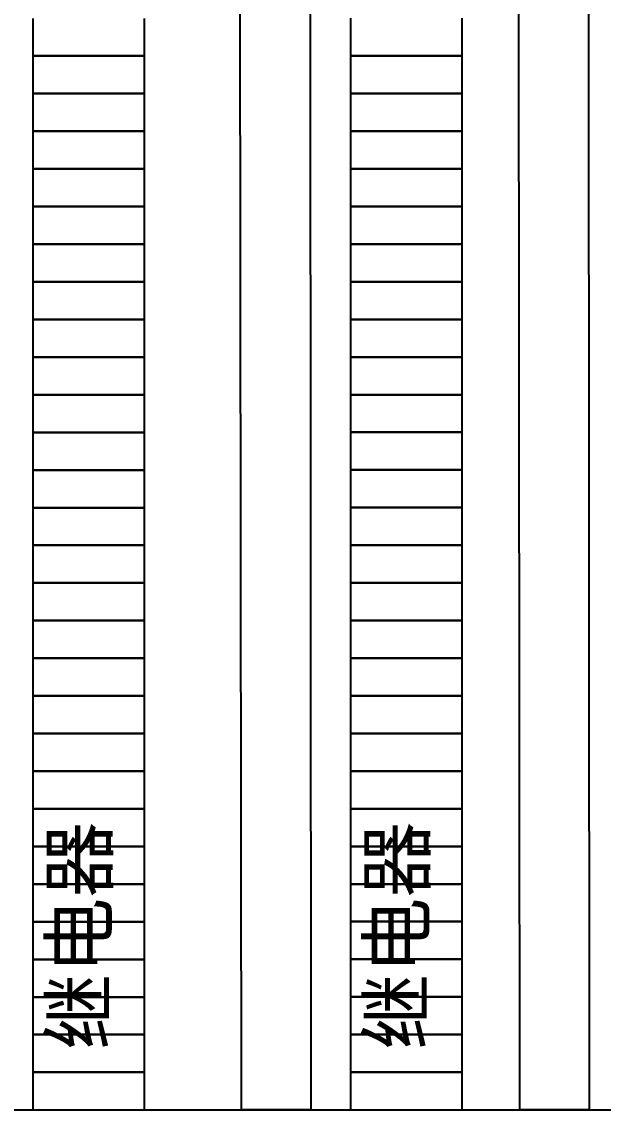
# Model space of a CAD drawing. Header units: inches. Extents: x -128 to 31549, y -2321 to 19035.
# Drawn here: x 2360 to 3027, y -1376 to -127 of the extents above; entities that cross this region are included whole.
import ezdxf

# ---------------------------------------------------------------- set-up
doc = ezdxf.new("R2010")
doc.units = ezdxf.units.IN
doc.header["$MEASUREMENT"] = 0
doc.styles.add('样式 1', font='')
doc.styles.get('样式 1').set_extended_font_data('NSimSun')

# ---------------------------------------------------------------- blocks, each defined once
blk = doc.blocks.new('ADF')
at = {"color": 3}
for p, q in [((3590.19, -125), (4530.12, -124.12)), ((3590.2, -174.74), (3590.2, -125)), ((4530.12, -174.12), (3590.2, -174.74))]:
    blk.add_line(p, q, dxfattribs=at)
blk = doc.blocks.new('11')
at = {"color": 3}
blk.add_line((3590.04, 375.67), (3590.52, -1324.33), dxfattribs=at)
at = {"color": 0}
for p, q in [((3590.25, -375.12), (3590.25, -455.12)), ((3617.25, -375.12), (3590.25, -375.12)), ((3617.25, -455.12), (3617.25, -375.12)), ((3617.25, -375.12), (3617.25, -455.12)), ((3644.25, -375.12), (3617.25, -375.12)), ((3644.25, -455.12), (3644.25, -375.12)), ((3644.25, -375.12), (3644.25, -455.12)), ((3671.25, -375.12), (3644.25, -375.12)), ((3671.25, -455.12), (3671.25, -375.12)), ((3671.25, -375.12), (3671.25, -455.12)), ((3698.25, -375.12), (3671.25, -375.12)), ((3698.25, -455.12), (3698.25, -375.12)), ((3698.25, -375.12), (3698.25, -455.12)), ((3725.25, -375.12), (3698.25, -375.12)), ((3725.25, -455.12), (3725.25, -375.12)), ((3725.25, -375.12), (3725.25, -455.12)), ((3752.25, -375.12), (3725.25, -375.12)), ((3752.25, -455.12), (3752.25, -375.12)), ((3752.25, -375.12), (3752.25, -455.12)), ((3779.25, -375.12), (3752.25, -375.12)), ((3779.25, -455.12), (3779.25, -375.12)), ((3779.25, -375.12), (3779.25, -455.12)), ((3806.25, -375.12), (3779.25, -375.12)), ((3806.25, -455.12), (3806.25, -375.12)), ((3806.25, -375.12), (3806.25, -455.12)), ((3833.25, -375.12), (3806.25, -375.12)), ((3833.25, -455.12), (3833.25, -375.12)), ((3833.25, -375.12), (3833.25, -455.12)), ((3860.25, -375.12), (3833.25, -375.12)), ((3860.25, -455.12), (3860.25, -375.12)), ((3860.25, -375.12), (3860.25, -455.12)), ((3887.25, -375.12), (3860.25, -375.12)), ((3887.25, -455.12), (3887.25, -375.12)), ((3887.25, -375.12), (3887.25, -455.12)), ((3914.25, -375.12), (3887.25, -375.12)), ((3914.25, -455.12), (3914.25, -375.12)), ((3914.25, -375.12), (3914.25, -455.12)), ((3941.25, -375.12), (3914.25, -375.12)), ((3941.25, -455.12), (3941.25, -375.12)), ((3941.25, -375.12), (3941.25, -455.12)), ((3968.25, -375.12), (3941.25, -375.12)), ((3968.25, -455.12), (3968.25, -375.12)), ((3968.25, -375.12), (3968.25, -455.12)), ((3995.25, -375.12), (3968.25, -375.12)), ((3995.25, -455.12), (3995.25, -375.12)), ((3995.25, -375.12), (3995.25, -455.12)), ((4022.25, -375.12), (3995.25, -375.12)), ((4022.25, -455.12), (4022.25, -375.12)), ((4022.25, -375.12), (4022.25, -455.12)), ((4049.25, -375.12), (4022.25, -375.12)), ((4049.25, -455.12), (4049.25, -375.12)), ((4049.25, -375.12), (4049.25, -455.12)), ((4076.25, -375.12), (4049.25, -375.12)), ((4076.25, -455.12), (4076.25, -375.12)), ((4076.25, -375.12), (4076.25, -455.12)), ((4103.25, -375.12), (4076.25, -375.12)), ((4103.25, -455.12), (4103.25, -375.12)), ((4103.25, -375.12), (4103.25, -455.12)), ((4130.25, -375.12), (4103.25, -375.12)), ((4130.25, -455.12), (4130.25, -375.12)), ((4130.25, -375.12), (4130.25, -455.12)), ((4157.25, -375.12), (4130.25, -375.12)), ((4157.25, -455.12), (4157.25, -375.12)), ((4157.25, -375.12), (4157.25, -455.12)), ((4184.25, -375.12), (4157.25, -375.12)), ((4184.25, -455.12), (4184.25, -375.12)), ((4184.25, -375.12), (4184.25, -455.12)), ((4211.25, -375.12), (4184.25, -375.12)), ((4211.25, -455.12), (4211.25, -375.12)), ((4211.25, -375.12), (4211.25, -455.12)), ((4238.25, -375.12), (4211.25, -375.12)), ((4238.25, -455.12), (4238.25, -375.12)), ((4238.25, -375.12), (4238.25, -455.12)), ((4265.25, -375.12), (4238.25, -375.12)), ((4265.25, -455.12), (4265.25, -375.12)), ((4265.25, -375.12), (4265.25, -455.12)), ((4292.25, -375.12), (4265.25, -375.12)), ((4292.25, -455.12), (4292.25, -375.12)), ((4292.25, -375.12), (4292.25, -455.12)), ((4319.25, -375.12), (4292.25, -375.12)), ((4319.25, -455.12), (4319.25, -375.12)), ((4319.25, -375.12), (4319.25, -455.12)), ((4346.25, -375.12), (4319.25, -375.12)), ((4346.25, -455.12), (4346.25, -375.12)), ((4346.25, -375.12), (4346.25, -455.12)), ((4373.25, -375.12), (4346.25, -375.12)), ((3590.25, -455.12), (3617.25, -455.12)), ((3617.25, -455.12), (3644.25, -455.12)), ((3644.25, -455.12), (3671.25, -455.12)), ((3671.25, -455.12), (3698.25, -455.12)), ((3698.25, -455.12), (3725.25, -455.12)), ((3725.25, -455.12), (3752.25, -455.12)), ((3752.25, -455.12), (3779.25, -455.12)), ((3779.25, -455.12), (3806.25, -455.12)), ((3806.25, -455.12), (3833.25, -455.12)), ((3833.25, -455.12), (3860.25, -455.12)), ((3860.25, -455.12), (3887.25, -455.12)), ((3887.25, -455.12), (3914.25, -455.12)), ((3914.25, -455.12), (3941.25, -455.12)), ((3941.25, -455.12), (3968.25, -455.12)), ((3968.25, -455.12), (3995.25, -455.12)), ((3995.25, -455.12), (4022.25, -455.12)), ((4022.25, -455.12), (4049.25, -455.12)), ((4049.25, -455.12), (4076.25, -455.12)), ((4076.25, -455.12), (4103.25, -455.12)), ((4103.25, -455.12), (4130.25, -455.12)), ((4130.25, -455.12), (4157.25, -455.12)), ((4157.25, -455.12), (4184.25, -455.12)), ((4184.25, -455.12), (4211.25, -455.12)), ((4211.25, -455.12), (4238.25, -455.12)), ((4238.25, -455.12), (4265.25, -455.12)), ((4265.25, -455.12), (4292.25, -455.12)), ((4292.25, -455.12), (4319.25, -455.12)), ((4319.25, -455.12), (4346.25, -455.12)), ((4346.25, -455.12), (4373.25, -455.12)), ((3590.3, -602.83), (3590.3, -682.83)), ((3617.3, -602.83), (3590.3, -602.83)), ((3617.3, -682.83), (3617.3, -602.83)), ((3617.3, -602.83), (3617.3, -682.83)), ((3644.3, -602.83), (3617.3, -602.83)), ((3644.3, -682.83), (3644.3, -602.83)), ((3644.3, -602.83), (3644.3, -682.83)), ((3671.3, -602.83), (3644.3, -602.83)), ((3671.3, -682.83), (3671.3, -602.83)), ((3671.3, -602.83), (3671.3, -682.83)), ((3698.3, -602.83), (3671.3, -602.83)), ((3698.3, -682.83), (3698.3, -602.83)), ((3698.3, -602.83), (3698.3, -682.83)), ((3725.3, -602.83), (3698.3, -602.83)), ((3725.3, -682.83), (3725.3, -602.83)), ((3725.3, -602.83), (3725.3, -682.83)), ((3752.3, -602.83), (3725.3, -602.83)), ((3752.3, -682.83), (3752.3, -602.83)), ((3752.3, -602.83), (3752.3, -682.83)), ((3779.3, -602.83), (3752.3, -602.83)), ((3779.3, -682.83), (3779.3, -602.83)), ((3779.3, -602.83), (3779.3, -682.83)), ((3806.3, -602.83), (3779.3, -602.83)), ((3806.3, -682.83), (3806.3, -602.83)), ((3806.3, -602.83), (3806.3, -682.83)), ((3833.3, -602.83), (3806.3, -602.83)), ((3833.3, -682.83), (3833.3, -602.83)), ((3833.3, -602.83), (3833.3, -682.83)), ((3860.3, -602.83), (3833.3, -602.83)), ((3860.3, -682.83), (3860.3, -602.83)), ((3860.3, -602.83), (3860.3, -682.83)), ((3887.3, -602.83), (3860.3, -602.83)), ((3887.3, -682.83), (3887.3, -602.83)), ((3887.3, -602.83), (3887.3, -682.83)), ((3914.3, -602.83), (3887.3, -602.83)), ((3914.3, -682.83), (3914.3, -602.83)), ((3914.3, -602.83), (3914.3, -682.83)), ((3941.3, -602.83), (3914.3, -602.83)), ((3941.3, -682.83), (3941.3, -602.83)), ((3941.3, -602.83), (3941.3, -682.83)), ((3968.3, -602.83), (3941.3, -602.83)), ((3968.3, -682.83), (3968.3, -602.83)), ((3968.3, -602.83), (3968.3, -682.83)), ((3995.3, -602.83), (3968.3, -602.83)), ((3995.3, -682.83), (3995.3, -602.83)), ((3995.3, -602.83), (3995.3, -682.83)), ((4022.3, -602.83), (3995.3, -602.83)), ((4022.3, -682.83), (4022.3, -602.83)), ((4022.3, -602.83), (4022.3, -682.83)), ((4049.3, -602.83), (4022.3, -602.83)), ((4049.3, -682.83), (4049.3, -602.83)), ((4049.3, -602.83), (4049.3, -682.83)), ((4076.3, -602.83), (4049.3, -602.83)), ((4076.3, -682.83), (4076.3, -602.83)), ((4076.3, -602.83), (4076.3, -682.83)), ((4103.3, -602.83), (4076.3, -602.83)), ((4103.3, -682.83), (4103.3, -602.83)), ((4103.3, -602.83), (4103.3, -682.83)), ((4130.3, -602.83), (4103.3, -602.83)), ((4130.3, -682.83), (4130.3, -602.83)), ((4130.3, -602.83), (4130.3, -682.83)), ((4157.3, -602.83), (4130.3, -602.83)), ((4157.3, -682.83), (4157.3, -602.83)), ((4157.3, -602.83), (4157.3, -682.83)), ((4184.3, -602.83), (4157.3, -602.83)), ((4184.3, -682.83), (4184.3, -602.83)), ((4184.3, -602.83), (4184.3, -682.83)), ((4211.3, -602.83), (4184.3, -602.83)), ((4211.3, -682.83), (4211.3, -602.83)), ((4211.3, -602.83), (4211.3, -682.83)), ((4238.3, -602.83), (4211.3, -602.83)), ((4238.3, -682.83), (4238.3, -602.83)), ((4238.3, -602.83), (4238.3, -682.83)), ((4265.3, -602.83), (4238.3, -602.83)), ((4265.3, -682.83), (4265.3, -602.83)), ((4265.3, -602.83), (4265.3, -682.83)), ((4292.3, -602.83), (4265.3, -602.83)), ((4292.3, -682.83), (4292.3, -602.83)), ((4292.3, -602.83), (4292.3, -682.83)), ((4319.3, -602.83), (4292.3, -602.83)), ((4319.3, -682.83), (4319.3, -602.83)), ((4319.3, -602.83), (4319.3, -682.83)), ((4346.3, -602.83), (4319.3, -602.83)), ((4346.3, -682.83), (4346.3, -602.83)), ((4346.3, -602.83), (4346.3, -682.83)), ((4373.3, -602.83), (4346.3, -602.83)), ((3590.3, -682.83), (3617.3, -682.83)), ((3617.3, -682.83), (3644.3, -682.83)), ((3644.3, -682.83), (3671.3, -682.83)), ((3671.3, -682.83), (3698.3, -682.83)), ((3698.3, -682.83), (3725.3, -682.83)), ((3725.3, -682.83), (3752.3, -682.83)), ((3752.3, -682.83), (3779.3, -682.83)), ((3779.3, -682.83), (3806.3, -682.83)), ((3806.3, -682.83), (3833.3, -682.83)), ((3833.3, -682.83), (3860.3, -682.83)), ((3860.3, -682.83), (3887.3, -682.83)), ((3887.3, -682.83), (3914.3, -682.83)), ((3914.3, -682.83), (3941.3, -682.83)), ((3941.3, -682.83), (3968.3, -682.83)), ((3968.3, -682.83), (3995.3, -682.83)), ((3995.3, -682.83), (4022.3, -682.83)), ((4022.3, -682.83), (4049.3, -682.83)), ((4049.3, -682.83), (4076.3, -682.83)), ((4076.3, -682.83), (4103.3, -682.83)), ((4103.3, -682.83), (4130.3, -682.83)), ((4130.3, -682.83), (4157.3, -682.83)), ((4157.3, -682.83), (4184.3, -682.83)), ((4184.3, -682.83), (4211.3, -682.83)), ((4211.3, -682.83), (4238.3, -682.83)), ((4238.3, -682.83), (4265.3, -682.83)), ((4265.3, -682.83), (4292.3, -682.83)), ((4292.3, -682.83), (4319.3, -682.83)), ((4319.3, -682.83), (4346.3, -682.83)), ((4346.3, -682.83), (4373.3, -682.83))]:
    blk.add_line(p, q, dxfattribs=at)
at = {"color": 3}
for p in [(0.08, -399.61), (0.17, -599.31)]:
    blk.add_blockref('ADF', p, dxfattribs=at)
at = {"color": 0, "char_height": 40, "width": 304.6234, "attachment_point": 1, "style": '样式 1'}
for insert in [(3633.38, -388.33), (3633.43, -616.04)]:
    blk.add_mtext('{\\fSimSun|b0|i0|c134|p2;继电器}', dxfattribs=dict(at, insert=insert))

msp = doc.modelspace()

# ---------------------------------------------------------------- block references
at = {"color": 3, "xscale": 1.599999999999994, "yscale": 1.599999999999994, "zscale": 1.6, "rotation": 90}
msp.add_blockref('11', (1772.9, -7119.9), dxfattribs=at)

doc.saveas('drawing.dxf')
